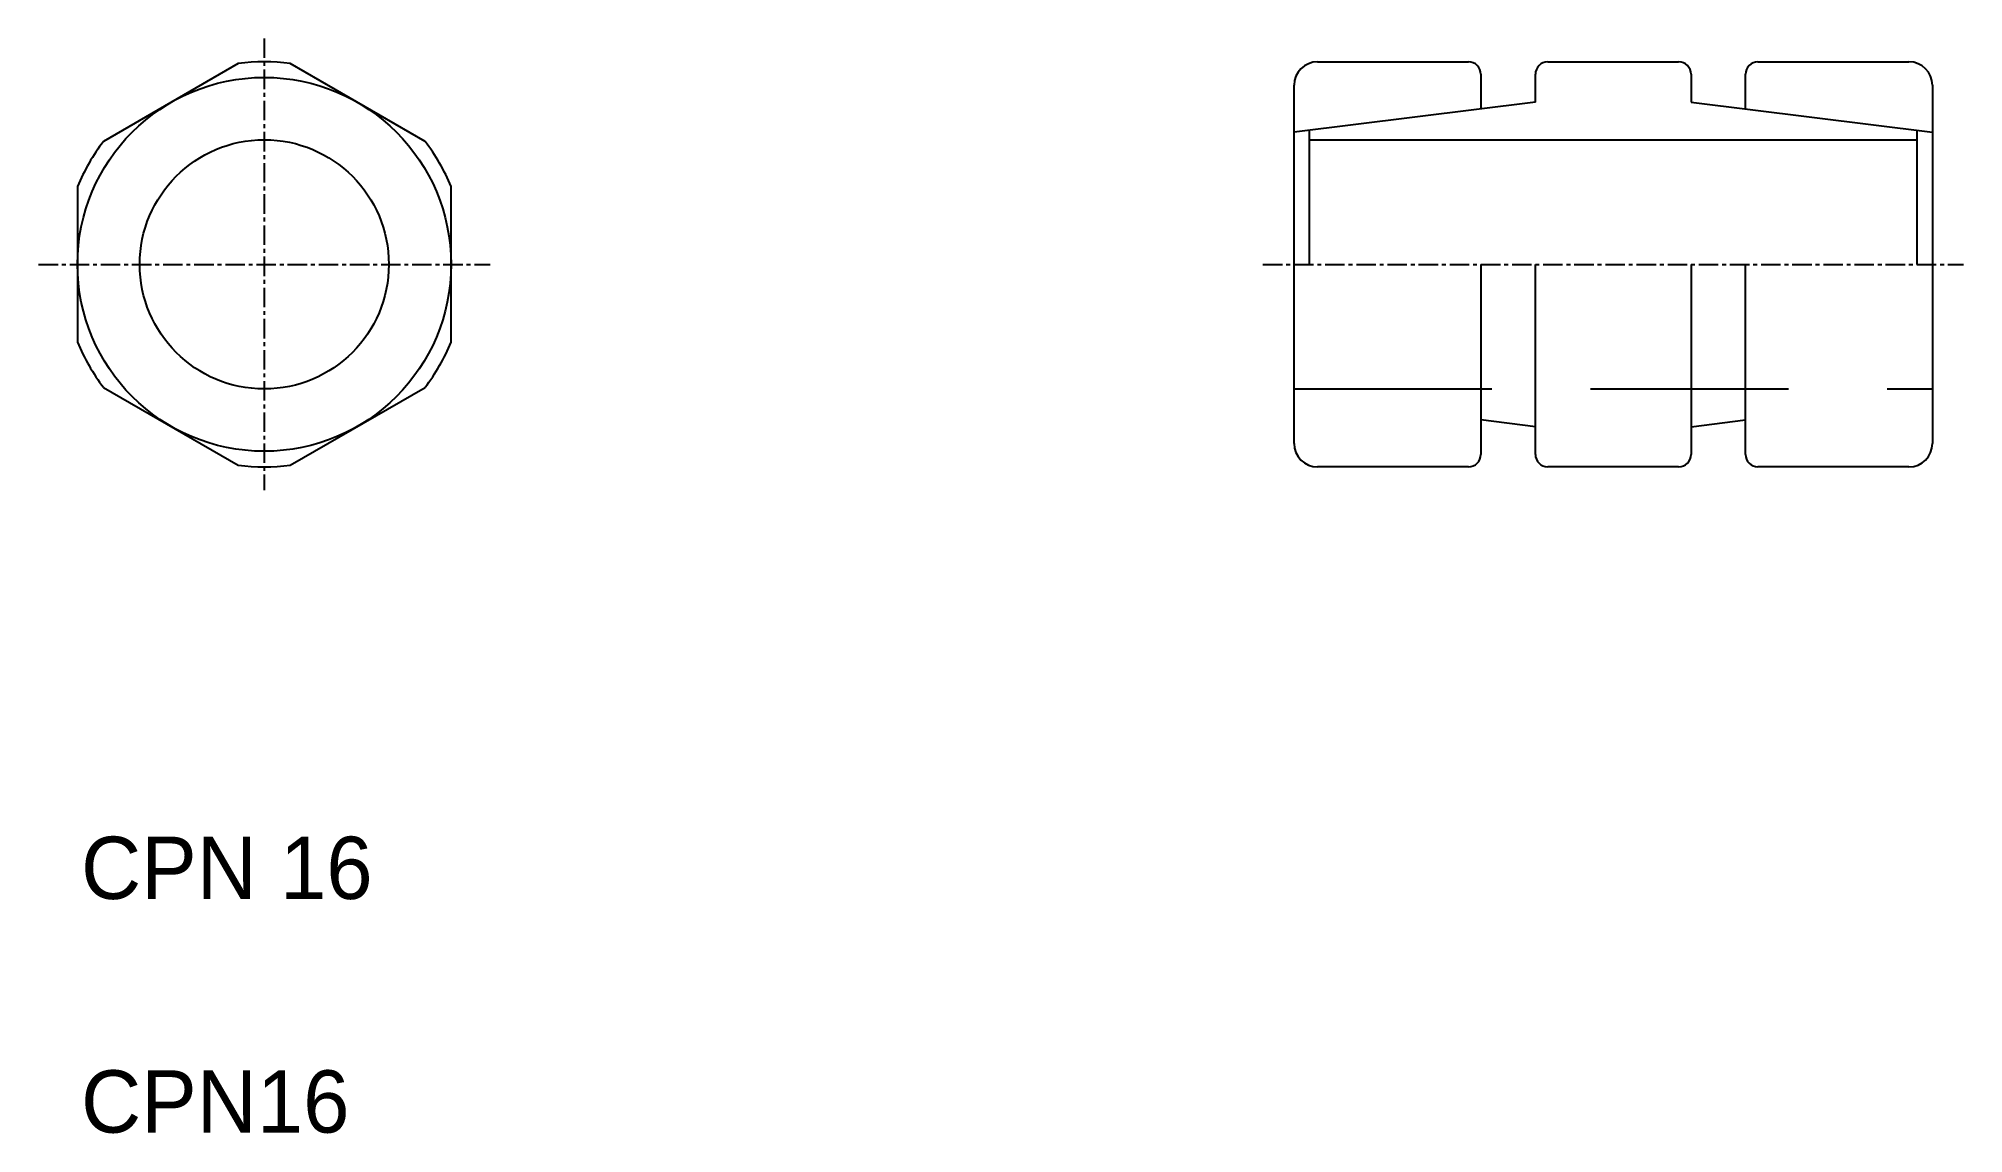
# Model space of a CAD drawing. Extents: x 161 to 284, y 133 to 204.
import ezdxf

# ---------------------------------------------------------------- set-up
doc = ezdxf.new("R2010")
doc.units = 0
doc.linetypes.add('CENTER', pattern=[2, 1.25, -0.25, 0.25, -0.25])
doc.linetypes.add('DASHED', pattern=[19.05, 12.7, -6.35])
doc.layers.get('0').update_dxf_attribs({"linetype": 'CONTINUOUS'})
doc.layers.add('CENTER', color=1, linetype='CENTER')

msp = doc.modelspace()

# ---------------------------------------------------------------- linework, layer by layer
for p, q in [((242.81, 202.17), (252.51, 202.17)), ((257.61, 202.17), (266.01, 202.17)), ((271.11, 202.17), (280.81, 202.17)), ((241.31, 177.67), (241.31, 200.67)), ((253.31, 201.37), (253.31, 199.15)), ((256.81, 199.59), (256.81, 201.37)), ((266.81, 201.37), (266.81, 199.59)), ((270.31, 199.15), (270.31, 201.37)), ((282.31, 200.67), (282.31, 177.67)), ((242.31, 189.17), (242.31, 197.78)), ((242.31, 197.17), (281.31, 197.17)), ((281.31, 197.78), (281.31, 189.17)), ((253.31, 189.17), (253.31, 176.97)), ((256.81, 176.97), (256.81, 189.17)), ((266.81, 189.17), (266.81, 176.97)), ((270.31, 176.97), (270.31, 189.17)), ((255.06, 178.96), (255.06, 178.96)), ((255.94, 178.85), (255.94, 178.85)), ((252.51, 176.17), (242.81, 176.17)), ((266.01, 176.17), (257.61, 176.17)), ((280.81, 176.17), (271.11, 176.17))]:
    msp.add_line(p, q)
at = {"linetype": 'CONTINUOUS'}
for p, q in [((256.81, 199.59), (241.31, 197.65)), ((266.81, 199.59), (282.31, 197.65)), ((256.81, 178.74), (253.31, 179.18)), ((266.81, 178.74), (270.31, 179.18))]:
    msp.add_line(p, q, dxfattribs=at)
at = {"color": 3, "linetype": 'DASHED'}
msp.add_line((241.31, 181.17), (282.31, 181.17), dxfattribs=at)
for points in [[(173.49, 202.06), (164.83, 197.06)], [(185.49, 197.06), (176.83, 202.06)], [(163.16, 194.17), (163.16, 184.17)], [(187.16, 184.17), (187.16, 194.17)], [(164.83, 181.27), (173.49, 176.27)], [(176.83, 176.27), (185.49, 181.27)]]:
    msp.add_lwpolyline(points)
at = {"linetype": 'CONTINUOUS'}
for radius in [12, 8]:
    msp.add_circle((175.16, 189.17), radius, dxfattribs=at)
for centre, radius, start, end in [((175.16, 189.17), 13, 82.6199, 97.3801), ((242.81, 200.67), 1.5, 90, 180), ((252.51, 201.37), 0.8, 0, 90), ((257.61, 201.37), 0.8, 90, 180), ((266.01, 201.37), 0.8, 0, 90), ((271.11, 201.37), 0.8, 90, 180), ((280.81, 200.67), 1.5, 0, 90), ((175.16, 189.17), 13, 142.6199, 157.3801), ((175.16, 189.17), 13, 22.6199, 37.3801), ((175.16, 189.17), 13, 202.6199, 217.3801), ((175.16, 189.17), 13, 322.6199, 337.3801), ((242.81, 177.67), 1.5, 180, 270), ((252.51, 176.97), 0.8, 270, 0), ((257.61, 176.97), 0.8, 180, 270), ((266.01, 176.97), 0.8, 270, 0), ((271.11, 176.97), 0.8, 180, 270), ((280.81, 177.67), 1.5, 270, 0), ((175.16, 189.17), 13, 262.6199, 277.3801)]:
    msp.add_arc(centre, radius, start, end)
at = {"layer": 'CENTER', "color": 1, "linetype": 'CENTER'}
for p, q in [((175.16, 203.67), (175.16, 174.67)), ((160.66, 189.17), (189.66, 189.17)), ((239.31, 189.17), (284.31, 189.17))]:
    msp.add_line(p, q, dxfattribs=at)

# ---------------------------------------------------------------- texts
for s, p in [('CPN 16', (163.39, 148.43)), ('CPN16', (163.39, 133.43))]:
    msp.add_text(s, height=4).set_placement(p)

doc.saveas('drawing.dxf')
